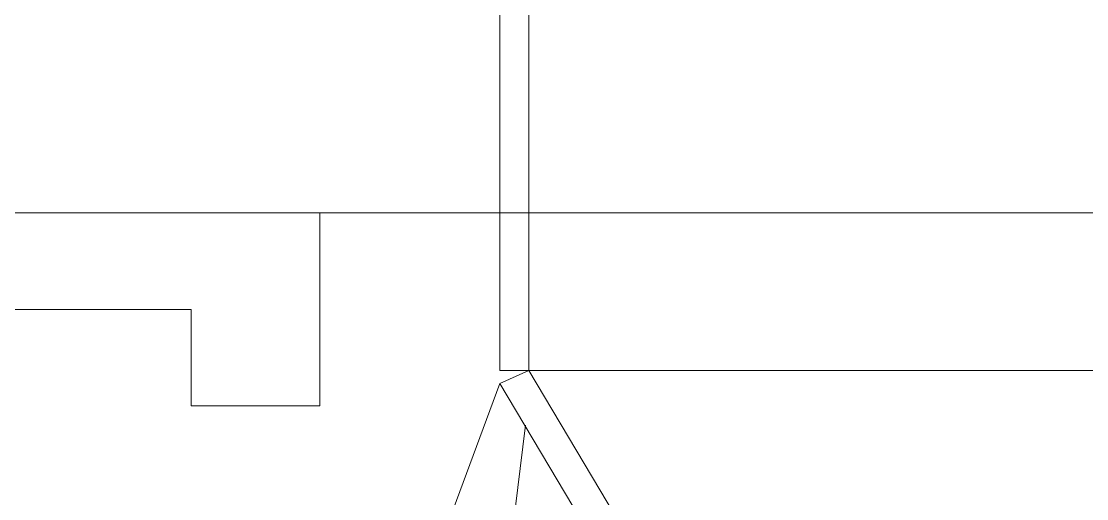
# Model space of a CAD drawing. Header units: millimetres. Extents: x 29 to 95071, y 20 to 67221.
# Drawn here: x 10945 to 12586, y 32213 to 32949 of the extents above; entities that cross this region are included whole.
import ezdxf

# ---------------------------------------------------------------- set-up
doc = ezdxf.new("R2010")
doc.units = ezdxf.units.MM

msp = doc.modelspace()

# ---------------------------------------------------------------- linework, layer by layer
at = {"color": 7, "lineweight": 0}
for points in [[(11681.9, 34532.2), (11681.9, 32410.8), (15131.7, 32410.8), (15131.7, 41833.1), (11681.9, 41833.1), (11681.9, 34750.3)], [(11726.5, 34239.7), (11726.5, 32410.8)], [(10695.6, 32653.6), (15904.9, 32653.6)], [(11404.4, 32653.6), (15404.3, 32653.6)], [(11404.4, 32356.2), (11404.4, 32653.6)], [(10908.7, 32504.9), (11206.1, 32504.9)], [(11404.4, 32356.2), (11206.1, 32356.2), (11206.1, 32504.9)], [(13168.9, 29892.8), (11681.9, 32390.9), (11726.5, 32410.8), (13307.7, 29754.1)], [(11404.4, 31642.5), (11681.9, 32390.9)], [(11721.6, 32326.5), (11637.3, 31642.5)]]:
    msp.add_lwpolyline(points, dxfattribs=at)

doc.saveas('drawing.dxf')
